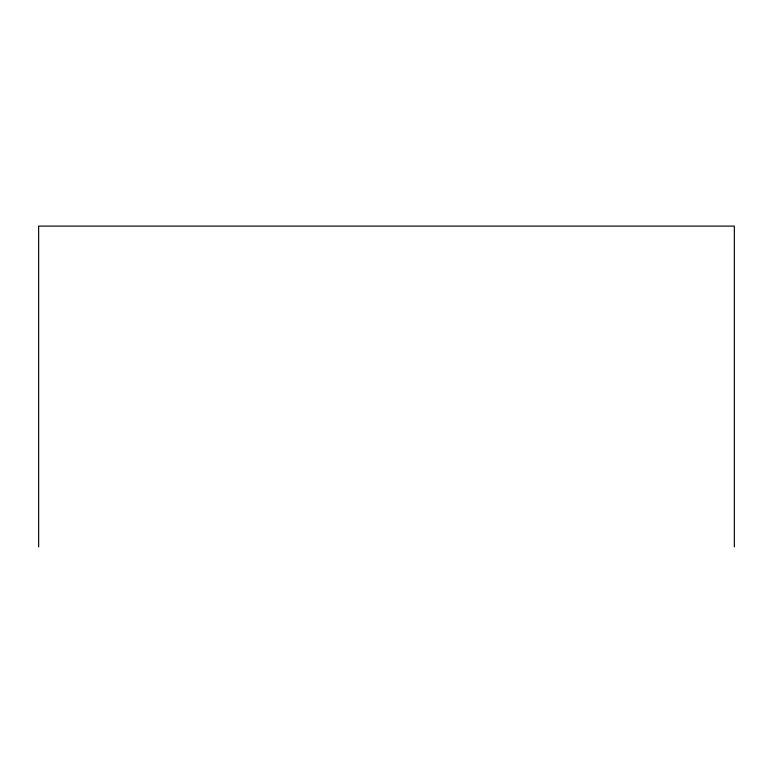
<?xml version="1.0" encoding="UTF-8"?>
<svg xmlns="http://www.w3.org/2000/svg" width="773" height="773" viewBox="0 0 773 773"><rect width="100%" height="100%" fill="white"/><g stroke="black" fill="none" stroke-linecap="round" stroke-linejoin="round"><path stroke-width="1.16" d="M734.35 546.898L734.35 226.103L38.65 226.103L38.65 546.898"/></g></svg>
